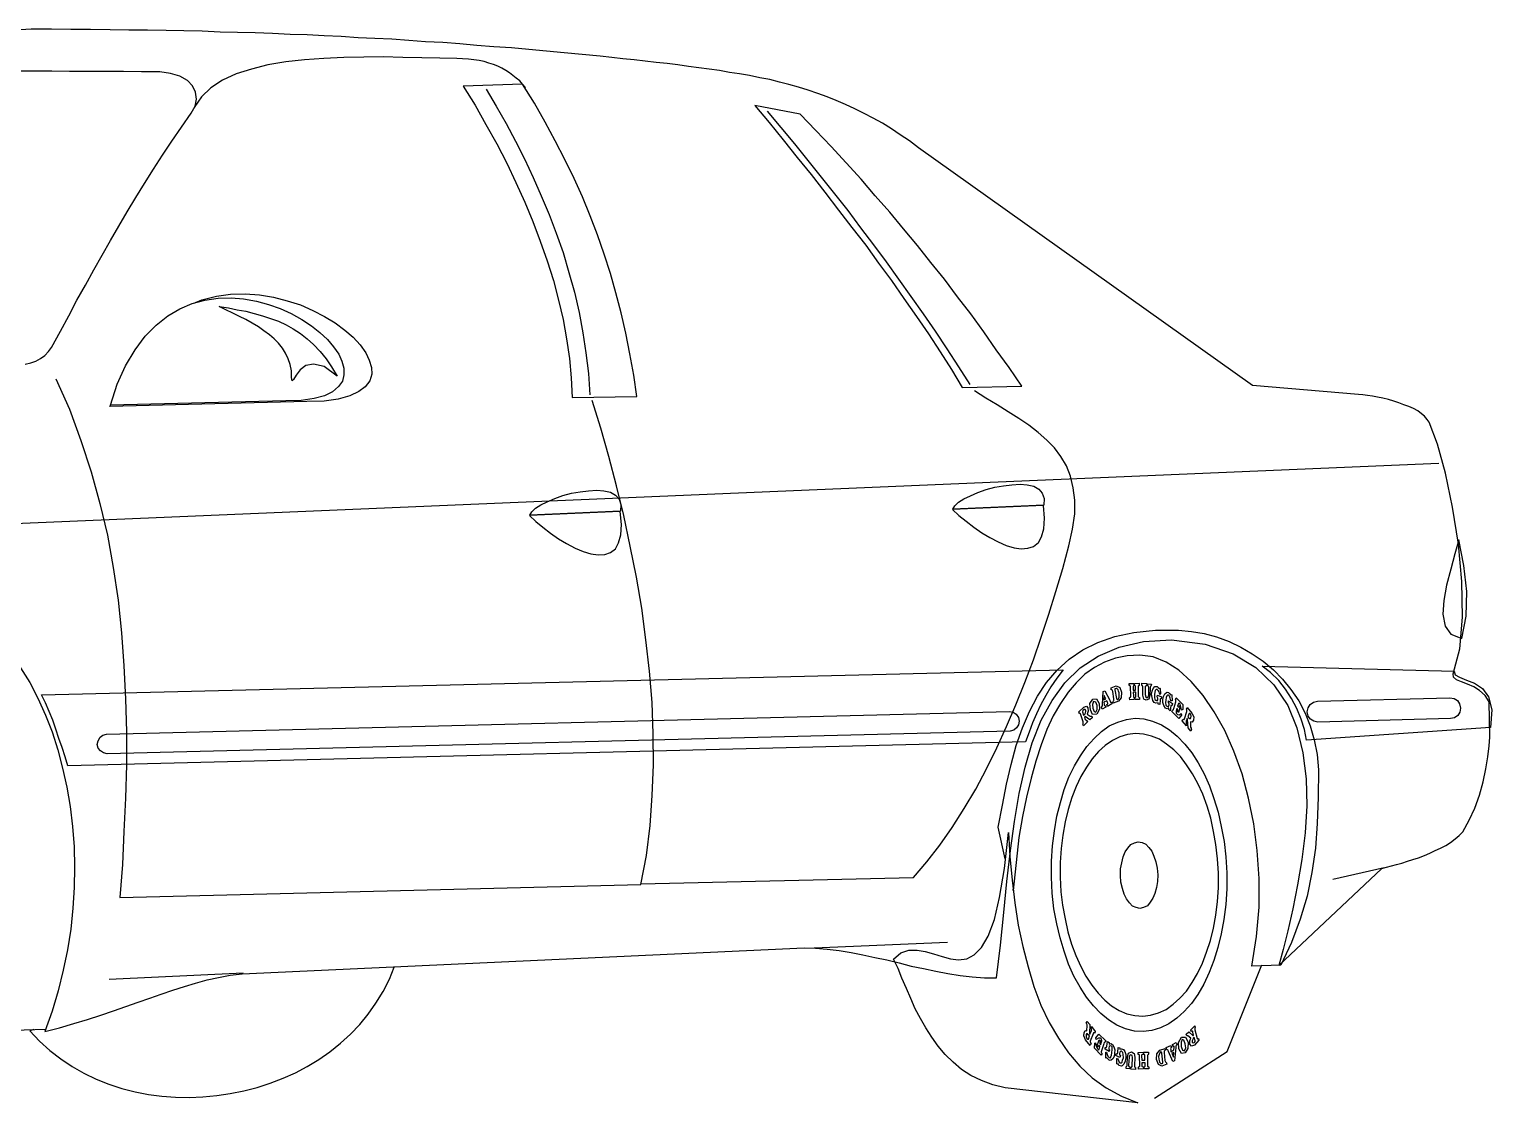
# Model space of a CAD drawing. Extents: x 11387 to 15180, y 19157 to 20572.
# Drawn here: x 13408 to 15180, y 19271 to 20572 of the extents above; entities that cross this region are included whole.
import ezdxf

# ---------------------------------------------------------------- set-up
doc = ezdxf.new("R2010")
doc.units = 0
doc.header["$LTSCALE"] = 100
doc.header["$MEASUREMENT"] = 0
doc.layers.add('LX-CAR', color=6, linetype='CONTINUOUS')

msp = doc.modelspace()

# ---------------------------------------------------------------- linework, layer by layer
at = {"layer": 'LX-CAR'}
for points in [[(13397.5, 19798.2), (13408.5, 19780.4), (13418.5, 19761.5), (13427.6, 19741.1), (13435.6, 19720.7), (13442.7, 19698.7), (13448.3, 19676.7), (13453.4, 19653.7), (13457.5, 19630.1), (13460.2, 19606.1), (13462.3, 19581.5), (13462.9, 19556.8), (13462.5, 19532.2), (13460.6, 19506.9), (13458.3, 19481.7), (13454.4, 19456.5), (13449, 19431.7), (13443, 19406.9), (13435.6, 19382), (13426.7, 19357.6), (13444.7, 19362.1), (13462.1, 19367.1), (13478.6, 19372), (13494.6, 19377.5), (13510.1, 19382.4), (13525, 19387.8), (13540, 19393.2), (13554, 19398.1), (13567.9, 19402.9), (13581.9, 19407.8), (13595.9, 19412.2), (13609.4, 19416.1), (13623.4, 19420), (13637.4, 19422.8), (13651.4, 19425.7), (13666, 19427.6), (14346.6, 19458.8), (14360.7, 19458.6), (14374.8, 19457.5), (14389, 19455.8), (14403.6, 19453.2), (14417.8, 19450.5), (14432.5, 19447.4), (14447.1, 19444.2), (14461.8, 19440.6), (14476.5, 19436.9), (14491.2, 19433.7), (14506.4, 19430.6), (14521, 19428), (14535.7, 19425.3), (14550.3, 19423.7), (14565.4, 19422.5), (14580, 19422.4), (14584.6, 19462.3), (14588.6, 19501.6), (14592.2, 19539.5), (14596.8, 19576.8), (14601.5, 19612.2), (14607.1, 19646), (14614.4, 19677.9), (14623.2, 19707.3), (14634.1, 19734.8), (14647.1, 19758.8), (14662.6, 19780.3), (14681.3, 19798.4), (14703.1, 19812.5), (14728.5, 19823.2), (14758, 19830), (14791.7, 19832.3), (14832.6, 19826.8), (14866.6, 19815.1), (14894.2, 19798.7), (14915.9, 19777.6), (14932.6, 19752.8), (14943.8, 19725.5), (14951.1, 19695.4), (14955, 19663.8), (14955.8, 19631.2), (14953.6, 19598.4), (14949.9, 19566.1), (14944.6, 19535.3), (14938.8, 19506.4), (14932.9, 19479.6), (14927, 19456.8), (14921.9, 19437.6), (15046.8, 19554.9), (15052.3, 19556.6), (15058.3, 19558.2), (15064.3, 19559.9), (15070.8, 19561.6), (15077.8, 19563.8), (15084.2, 19566), (15091.2, 19568.1), (15098.2, 19570.8), (15104.7, 19573.5), (15111.1, 19576.7), (15117.6, 19579.9), (15124.1, 19583.1), (15130, 19586.7), (15135.5, 19590.9), (15140.4, 19595), (15144.8, 19599.7), (15152.5, 19613.5), (15159.2, 19628.2), (15164.8, 19644), (15169.4, 19660.2), (15172.6, 19675.9), (15175.2, 19690.5), (15176.9, 19703.6), (15177.6, 19714.2), (15176.6, 19757), (15171.8, 19764.9), (15165.1, 19770.8), (15158, 19775.1), (15150.4, 19778.5), (15143.2, 19781.3), (15137.2, 19783.7), (15133.5, 19787.1), (15132.9, 19791.1), (15141.2, 19821.5), (15144.3, 19859.8), (15143.7, 19903.1), (15139.5, 19948.3), (15132.4, 19992.9), (15123.8, 20034), (15114.3, 20069.5), (15104.1, 20095.9), (15101.5, 20099.3), (15098.4, 20103.3), (15094.8, 20106.2), (15090.2, 20109.6), (15085.1, 20112.5), (15079.5, 20114.9), (15073.4, 20117.2), (15067.3, 20119.6), (15061.2, 20121.5), (15054.6, 20123.3), (15048, 20125.2), (15041.4, 20126.5), (15035.4, 20127.4), (15029.3, 20128.2), (15023.8, 20129.1), (15018.2, 20129.4), (14890.1, 20140.3), (14485.3, 20428.6), (14474.5, 20436.8), (14463.2, 20444.1), (14452.5, 20451.4), (14441.7, 20458.2), (14430.5, 20464.4), (14419.3, 20470.2), (14408.1, 20475.9), (14396.9, 20481.2), (14385.7, 20486), (14374.5, 20490.2), (14363.3, 20494.4), (14351.6, 20498.2), (14340, 20501.9), (14328.3, 20505.1), (14316.7, 20507.9), (14305, 20511.1), (14292.9, 20513.3), (14280.7, 20516), (14268.6, 20518.2), (14256.5, 20519.9), (14244.3, 20522.1), (14231.7, 20523.8), (14219.1, 20525.5), (14206.5, 20527.2), (14193.8, 20528.9), (14180.7, 20530.6), (14167.6, 20531.8), (14154, 20533.5), (14140.8, 20535.1), (14127.2, 20536.3), (14113.6, 20538), (14099.5, 20539.6), (14077.8, 20541.6), (14056.1, 20543.6), (14034.4, 20545.5), (14013.2, 20547.5), (13992, 20549.5), (13970.8, 20551), (13950.2, 20552.5), (13929.5, 20554.5), (13908.8, 20556), (13888.2, 20557), (13868, 20558.5), (13847.3, 20560), (13826.7, 20560.9), (13806.5, 20561.9), (13785.8, 20563.4), (13765.2, 20564.4), (13744.5, 20565.4), (13723.9, 20565.9), (13702.7, 20566.9), (13681.5, 20567.9), (13660.4, 20568.3), (13639.2, 20568.8), (13617.6, 20569.8), (13595.4, 20570.2), (13573.8, 20570.7), (13551.1, 20571.1), (13528.5, 20571.1), (13505.8, 20571.5), (13482.1, 20571.9), (13458.5, 20571.8), (13434.8, 20572.2), (13410.2, 20572.1), (13390.6, 20571.1)], [(14009.3, 20501.6), (14005.7, 20505.6), (14002.1, 20509.5), (13998, 20512.9), (13993.9, 20516.3), (13989.8, 20519.3), (13985.2, 20522.2), (13980.6, 20525.1), (13975.5, 20527.5), (13970.4, 20529.3), (13964.8, 20531.2), (13959.2, 20533.1), (13953.1, 20534.4), (13946.6, 20535.3), (13940, 20536.1), (13933, 20536.4), (13925.9, 20536.8), (13905.3, 20537.3), (13883.6, 20537.7), (13860.5, 20538.1), (13836.8, 20538.6), (13813.1, 20538.5), (13789, 20537.9), (13764.9, 20536.7), (13741.3, 20535.1), (13718.7, 20532.6), (13697.1, 20529), (13677.1, 20524), (13658.6, 20518), (13642.2, 20510.5), (13627.9, 20501.1), (13616.6, 20490.2), (13607.8, 20477.4)], [(13402.8, 20166.3), (13409.8, 20168), (13415.8, 20170.1), (13421.7, 20173.3), (13426.7, 20176.9), (13431.1, 20181.6), (13435, 20186.7), (13445.6, 20206.1), (13455.7, 20225), (13465.7, 20243.8), (13475.9, 20262.2), (13486, 20280.6), (13496.1, 20298.5), (13506.2, 20316.3), (13516.3, 20333.7), (13526.5, 20351.1), (13537.1, 20368.4), (13547.7, 20385.3), (13558.4, 20402.7), (13569.5, 20419.6), (13580.7, 20436.5), (13592.3, 20453.4), (13604, 20470.3), (13608.8, 20479), (13610.6, 20487.6), (13609.4, 20496.1), (13605.7, 20503.5), (13599.5, 20509.9), (13590.3, 20515.2), (13579.1, 20518.5), (13566, 20520.7), (13543.8, 20520.6), (13522.2, 20521.1), (13500, 20521), (13478.4, 20521), (13456.8, 20520.9), (13435.1, 20521.4), (13413.5, 20521.3), (13392.3, 20521.3)], [(13933.8, 20503.3), (13948, 20480), (13961.1, 20456.6), (13974.3, 20433.3), (13986.5, 20410), (13997.6, 20386.6), (14008.3, 20362.7), (14017.9, 20339.3), (14027.1, 20315.4), (14035.3, 20291.4), (14042.9, 20267.9), (14049, 20243.9), (14054.7, 20220.4), (14058.8, 20196.9), (14062.4, 20173.3), (14064.5, 20149.7), (14065.6, 20126.1), (14144.1, 20127.1), (14140.4, 20153.1), (14135.7, 20178.7), (14130.6, 20203.7), (14124.9, 20228.7), (14118.8, 20252.7), (14112.2, 20276.2), (14104.5, 20299.7), (14096.4, 20323.1), (14087.7, 20346.1), (14078.1, 20369), (14068, 20391.4), (14056.8, 20414.2), (14045.2, 20437.1), (14033, 20459.4), (14019.9, 20482.8), (14005.7, 20505.6), (13933.8, 20503.3)], [(13961.6, 20499.4), (13973.7, 20479.1), (13985.8, 20457.8), (13996.9, 20436.4), (14008, 20415), (14018.6, 20392.6), (14028.2, 20370.3), (14037.9, 20347.8), (14046.5, 20324.9), (14054.6, 20301.5), (14061.8, 20277.5), (14068.4, 20253.5), (14074.1, 20229), (14078.7, 20204.4), (14082.4, 20179.9), (14085.5, 20154.8), (14087.2, 20129.1)], [(14287.2, 20479.9), (14304.3, 20459.2), (14321.4, 20438), (14338.1, 20416.8), (14355.2, 20396.1), (14371.9, 20374.9), (14388.5, 20353.1), (14404.7, 20331.9), (14421.3, 20310.7), (14436.9, 20288.9), (14452.6, 20267.7), (14467.7, 20245.9), (14482.9, 20224.2), (14497.5, 20202.9), (14511.6, 20181.1), (14525.3, 20159.8), (14538.4, 20138), (14610.3, 20139.8), (14595.1, 20162.1), (14579.5, 20183.8), (14564.4, 20205.6), (14548.7, 20227.3), (14532.6, 20248.1), (14516.9, 20269.3), (14500.3, 20289.5), (14484.2, 20310.3), (14467.1, 20330.5), (14450.5, 20350.7), (14432.9, 20370.4), (14415.8, 20390.6), (14397.7, 20410.3), (14379.5, 20429.9), (14360.9, 20449.6), (14341.8, 20469.2), (14287.2, 20479.9)], [(14302, 20472.8), (14318.6, 20453), (14335.2, 20433.3), (14351.3, 20413.1), (14367.4, 20392.9), (14383.5, 20372.6), (14399.6, 20352.4), (14415.2, 20331.7), (14430.9, 20310.9), (14446, 20290.2), (14461.1, 20269.4), (14476.2, 20248.2), (14490.8, 20227.4), (14505.5, 20206.1), (14519.6, 20184.8), (14533.7, 20163.1), (14547.3, 20141.7)], [(13609.2, 20240.9), (13617.2, 20244.1), (13634.7, 20248.6), (13651.8, 20251), (13669.4, 20251.5), (13687, 20250.4), (13703.7, 20247.3), (13720.4, 20243.2), (13736.7, 20238.1), (13751.4, 20231.4), (13765.7, 20224.2), (13778.5, 20216.5), (13790.3, 20207.7), (13800.5, 20198.9), (13808.8, 20189.6), (13815.6, 20180.2), (13819.9, 20171.2), (13822.6, 20162.2), (13822.8, 20154.2), (13820.5, 20146.1), (13815.1, 20138.9), (13807.2, 20133.2), (13796.3, 20127.9), (13782.3, 20124), (13765.3, 20121.5), (13744.1, 20121), (13505.7, 20115), (13506.2, 20116.5), (13506.2, 20116.5)], [(13506.2, 20116.5), (13514.6, 20141.9), (13524.6, 20164.3), (13536.2, 20183.7), (13548.4, 20200.1), (13561.6, 20213.6), (13575.9, 20225), (13590.3, 20233.4), (13605.3, 20239.8), (13620.8, 20243.7), (13636.8, 20246.2), (13652.4, 20246.5), (13667.5, 20245.4), (13683.2, 20242.8), (13697.9, 20238.6), (13712.1, 20233.9), (13725.3, 20227.7), (13738.1, 20220.5), (13749.9, 20212.8), (13760.1, 20204.5), (13769.4, 20196.1), (13776.7, 20187.3), (13782.9, 20178.4), (13786.7, 20169.9), (13788.9, 20161.4), (13789.1, 20153.4), (13787.3, 20145.8), (13782.4, 20139.1), (13775.5, 20132.9), (13765.6, 20128.1), (13753.1, 20124.8), (13737.5, 20122.4), (13718.9, 20121.9), (13506.2, 20116.5)], [(13638.1, 20236.1), (13649.2, 20234.4), (13659.8, 20232.1), (13670.4, 20230.4), (13680.5, 20227.6), (13690.7, 20224.9), (13700.3, 20221.6), (13710, 20218.3), (13719.1, 20214), (13727.8, 20209.2), (13736.5, 20203.4), (13744.7, 20197), (13752.5, 20190.2), (13760.2, 20181.8), (13767.5, 20172.9), (13774.3, 20163), (13781.1, 20151.6), (13765.2, 20163.3), (13752.5, 20166.5), (13743, 20164.8), (13736.1, 20159.6), (13731.3, 20152.9), (13727.9, 20147.8), (13726.4, 20146.2), (13725.8, 20150.3), (13725.6, 20158.3), (13723.9, 20165.8), (13721.7, 20172.8), (13718.5, 20179.8), (13714.8, 20185.7), (13710.1, 20191.6), (13704.5, 20197), (13698.8, 20201.9), (13692.1, 20206.8), (13685.5, 20211.6), (13677.8, 20216), (13670.2, 20220.3), (13662.5, 20224.1), (13654.4, 20228), (13646.2, 20232.3), (13638.1, 20236.1)], [(13440, 20148.6), (13456.5, 20111.8), (13470.5, 20073.9), (13483.1, 20035.9), (13493.6, 19997.4), (13502.6, 19958.9), (13509.6, 19919.8), (13515.7, 19880.2), (13519.7, 19840.6), (13522.7, 19800.9), (13524.7, 19760.7), (13525.7, 19720.9), (13525.7, 19680.7), (13524.7, 19640.4), (13522.7, 19600.1), (13520.7, 19559.8), (13517.7, 19519.9), (14148.9, 19535.8), (14155.6, 19570.8), (14160.2, 19607.1), (14162.8, 19643.4), (14164.4, 19680.7), (14163.9, 19718.4), (14162.5, 19756.1), (14159.5, 19794.3), (14155, 19832.4), (14150, 19870.5), (14143.6, 19908.1), (14136.1, 19945.7), (14128.1, 19982.7), (14119.6, 20018.7), (14110.2, 20054.2), (14100.3, 20088.7), (14089.8, 20122.2)], [(14148.9, 19536.4), (14479.4, 19544.2), (14495.5, 19563.2), (14511.1, 19583.2), (14526.1, 19604.7), (14540.7, 19627.7), (14554.7, 19651.2), (14567.6, 19675.7), (14580.1, 19701.2), (14592, 19727.2), (14603.4, 19753.6), (14614.3, 19780.6), (14624.7, 19808), (14634.1, 19835.4), (14643.4, 19863.3), (14651.8, 19890.7), (14660.2, 19918.6), (14667.5, 19946), (14672, 19966.2), (14674.6, 19984.9), (14674.7, 20001.5), (14672.8, 20016.6), (14669.4, 20030.6), (14664.6, 20043), (14657.8, 20054.4), (14649.9, 20064.8), (14640.6, 20074.1), (14630.3, 20083.5), (14619.1, 20092.2), (14606.8, 20100.5), (14594, 20108.7), (14580.7, 20116.9), (14566.9, 20125.1), (14553.1, 20133.8)], [(12693.7, 19943.6), (15115.9, 20046.4)], [(14014.3, 19983.4), (14016.7, 19987.5), (14021.2, 19991.6), (14027.6, 19995.8), (14035.6, 19999.5), (14044.5, 20003.3), (14054.5, 20007), (14065, 20009.8), (14075.5, 20011.6), (14085.6, 20012.8), (14095.6, 20013.6), (14104.2, 20012.8), (14112.3, 20011), (14118.4, 20007.6), (14122.6, 20002.7), (14124.7, 19996.2), (14124.4, 19988.2), (14014.3, 19983.4)], [(14527, 19990.7), (14529.4, 19994.8), (14533.8, 19999), (14540.3, 20003.2), (14548.2, 20006.9), (14557.2, 20010.6), (14567.2, 20014.4), (14577.7, 20017.2), (14588.2, 20019), (14598.2, 20020.2), (14608.3, 20021), (14616.8, 20020.2), (14624.9, 20018.4), (14631.1, 20015), (14635.2, 20010.1), (14637.4, 20003.6), (14637.1, 19995.5), (14527, 19990.7)], [(14013.9, 19982.9), (14021.6, 19975.5), (14030.3, 19968.7), (14039.5, 19961.4), (14049.3, 19954.6), (14059, 19948.8), (14069.2, 19943.5), (14078.9, 19939.2), (14088.5, 19936.4), (14097.1, 19935.1), (14105.1, 19935.8), (14112.1, 19938), (14118, 19942.7), (14121.9, 19949.8), (14124.6, 19959.5), (14125.3, 19972.1), (14123.9, 19987.6), (14013.9, 19982.9)], [(14526.5, 19990.2), (14534.2, 19982.9), (14543, 19976.1), (14552.2, 19968.7), (14561.9, 19961.9), (14571.6, 19956.1), (14581.9, 19950.9), (14591.5, 19946.6), (14601.1, 19943.8), (14609.7, 19942.5), (14617.8, 19943.2), (14624.8, 19945.4), (14630.7, 19950.1), (14634.5, 19957.2), (14637.3, 19966.9), (14638, 19979.5), (14636.6, 19995), (14526.5, 19990.2)], [(15139.9, 19953.3), (15135.3, 19936.6), (15130.2, 19917.9), (15125.2, 19898.6), (15121.6, 19879.9), (15120.5, 19863.3), (15123.4, 19848.7), (15130.2, 19838.9), (15143.4, 19833.7), (15148.8, 19861), (15149.5, 19890.7), (15146.2, 19922.3), (15139.9, 19953.3)], [(14590.5, 19566.6), (14582, 19605.1), (14586.9, 19631.9), (14591.8, 19657.2), (14597.7, 19681), (14603.6, 19704.3), (14611.2, 19725.6), (14619.7, 19745.5), (14629.3, 19763.8), (14640.5, 19780.7), (14653.2, 19795.6), (14668, 19808.6), (14684.3, 19820.1), (14702.7, 19829.1), (14723.1, 19836.1), (14746.2, 19841.3), (14772.3, 19843.9), (14800.4, 19844.1), (14816.1, 19842.5), (14831.3, 19839.9), (14846.5, 19835.7), (14861.7, 19830.1), (14876, 19823.4), (14889.7, 19815.2), (14903, 19806.5), (14915.4, 19795.7), (14926.3, 19784.4), (14936.6, 19772.1), (14946, 19758.2), (14953.9, 19743.3), (14959.9, 19727.9), (14964.8, 19710.9), (14968.3, 19693.4), (14969.8, 19674.8), (14969.6, 19641.6), (14968.4, 19609.8), (14966.1, 19579.6), (14961.8, 19550.3), (14956, 19521.4), (14947.7, 19493.6), (14937.3, 19465.6), (14924.4, 19438.1), (14889.2, 19436.7), (14894.9, 19472.6), (14898, 19508.4), (14898.1, 19543.1), (14895.8, 19576.8), (14891.4, 19609.4), (14885.1, 19640.4), (14877.3, 19669.9), (14867.5, 19697.4), (14856.4, 19722.3), (14843.7, 19745.1), (14830.1, 19764.9), (14815.6, 19781.6), (14800.7, 19795.3), (14785.3, 19805), (14769.6, 19811.6), (14753.4, 19813.8), (14738.3, 19812.9), (14723.8, 19810), (14710.8, 19805.1), (14698.4, 19798.8), (14687, 19790.5), (14676.2, 19780.1), (14666.5, 19768.8), (14657.2, 19755), (14648.6, 19740.2), (14640.9, 19723.4), (14633.8, 19705.1), (14627.3, 19685.3), (14621.8, 19664.5), (14616.3, 19641.7), (14611.4, 19618), (14607, 19592.7), (14600, 19528.6), (14600, 19530.1)], [(13422.9, 19765.7), (14660.7, 19795.8), (14652.9, 19785.6), (14645.7, 19775.3), (14639.4, 19764.6), (14633.6, 19753.9), (14628.4, 19742.7), (14623.6, 19731.5), (14619.3, 19720.3), (14615.1, 19708.6), (13454.8, 19679.4), (13451.5, 19690.4), (13447.7, 19701.9), (13443.9, 19712.8), (13440.1, 19723.8), (13436.3, 19734.8), (13432, 19745.3), (13427.7, 19755.7), (13422.9, 19765.7)], [(15178.4, 19725.8), (14955.3, 19710.6), (14952.9, 19723.7), (14949.1, 19736.2), (14943.7, 19749.1), (14937.4, 19761), (14930.1, 19772.4), (14921.8, 19782.8), (14911.9, 19792.6), (14901.7, 19800.4), (15134.4, 19794.2), (15135.5, 19789.7), (15140.6, 19786.8), (15149.2, 19783.5), (15158.9, 19779.7), (15168.6, 19773.4), (15175.9, 19763), (15179.8, 19747.5), (15178.4, 19725.8)], [(14718.7, 19771.6), (14718.6, 19774.1), (14724.6, 19776.3), (14729.2, 19774.4), (14731.4, 19768.9), (14731, 19761.9), (14727.6, 19757.7), (14721.1, 19755.6), (14721.1, 19757.6), (14721.6, 19758.1), (14722.1, 19758.6), (14722.1, 19759.1), (14722, 19760.6), (14720.8, 19769.7), (14720.2, 19771.2), (14719.7, 19771.7), (14719.2, 19771.6), (14718.7, 19771.6)], [(14740.7, 19779.2), (14746.2, 19779.4), (14746.3, 19776.9), (14745.8, 19776.3), (14745.8, 19776.3), (14745.3, 19775.8), (14745.3, 19775.3), (14745.4, 19771.3), (14748.4, 19771.4), (14748.3, 19775.4), (14748.3, 19775.9), (14747.8, 19776.4), (14747.8, 19776.9), (14747.3, 19776.9), (14747.2, 19779.4), (14752.7, 19779.5), (14752.8, 19777), (14752.3, 19776.5), (14751.8, 19776.5), (14751.3, 19776), (14751.3, 19775), (14751.6, 19764.4), (14751.6, 19763.4), (14752.1, 19762.9), (14752.7, 19762.4), (14753.2, 19762.4), (14753.2, 19759.9), (14747.7, 19759.8), (14747.6, 19762.3), (14748.1, 19762.3), (14748.1, 19762.8), (14748.6, 19763.3), (14748.6, 19763.8), (14748.5, 19768.9), (14745.5, 19768.8), (14745.6, 19764.2), (14745.6, 19763.2), (14745.6, 19762.7), (14746.1, 19762.8), (14746.6, 19762.3), (14746.7, 19759.8), (14741.2, 19759.6), (14741.1, 19762.1), (14741.6, 19762.6), (14742.1, 19762.6), (14742.6, 19763.7), (14742.6, 19764.7), (14742.3, 19775.2), (14742.3, 19776.2), (14741.7, 19776.2), (14741.2, 19776.7), (14740.7, 19776.7), (14740.7, 19779.2)], [(14755.8, 19779.6), (14761.8, 19779.2), (14761.4, 19776.7), (14760.9, 19776.2), (14760.4, 19776.2), (14759.9, 19775.7), (14759.9, 19775.2), (14760.1, 19766.1), (14760.7, 19763.1), (14762.2, 19762.1), (14763.7, 19763.2), (14764.2, 19765.2), (14764.5, 19774.3), (14764.4, 19774.8), (14763.9, 19775.8), (14763.4, 19776.3), (14762.9, 19776.3), (14762.8, 19778.8), (14767.4, 19778.4), (14766.9, 19775.9), (14766.4, 19775.8), (14766.4, 19775.3), (14765.9, 19774.8), (14766, 19773.8), (14765.7, 19764.7), (14764.3, 19760.2), (14761.3, 19759.1), (14758.2, 19760.5), (14757.1, 19765), (14756.9, 19775.1), (14756.9, 19776.1), (14756.3, 19776.6), (14756.3, 19777.1), (14755.8, 19777.1), (14755.8, 19779.6)], [(14777.1, 19773.1), (14777.5, 19773.6), (14778.1, 19773.1), (14778.7, 19766.6), (14777.7, 19766.1), (14776.7, 19769.1), (14775.6, 19771), (14774.6, 19772), (14773.1, 19772), (14772.1, 19771), (14771.6, 19768.9), (14771.2, 19765.9), (14771.3, 19762.4), (14771.8, 19759.9), (14772.9, 19758.9), (14774.4, 19758.4), (14775.4, 19759.5), (14775.4, 19760.5), (14775.3, 19761.5), (14774.8, 19762.5), (14774.3, 19763), (14774.8, 19765), (14779.8, 19763.1), (14779.4, 19760.6), (14778.9, 19760.6), (14778.4, 19760.6), (14777.9, 19760.5), (14777.9, 19759.5), (14777.5, 19754), (14775.5, 19754.4), (14775.5, 19755.9), (14773, 19755.4), (14770.9, 19756.3), (14769.4, 19758.8), (14768.3, 19762.3), (14767.7, 19766.3), (14768.6, 19769.9), (14769.5, 19773.4), (14771.5, 19775.5), (14773, 19775.5), (14774.5, 19775.5), (14775.5, 19774.6), (14777.1, 19773.1)], [(14696.4, 19760.5), (14700.9, 19760.6), (14704, 19755.2), (14704.7, 19748.1), (14701.4, 19742), (14696.3, 19741.9), (14693.7, 19747.3), (14693, 19754.9), (14696.4, 19760.5)], [(14697.4, 19757.5), (14696, 19753.9), (14696.6, 19749.4), (14698.2, 19745.4), (14700.3, 19744.5), (14701.7, 19747.6), (14701.6, 19752.6), (14700, 19756.6), (14697.4, 19757.5)], [(14707.2, 19750.2), (14707.7, 19750.7), (14707.6, 19751.7), (14708.1, 19752.7), (14708.1, 19753.7), (14709.2, 19769.4), (14711.2, 19770.4), (14717, 19759), (14717.6, 19757.5), (14718.1, 19756.5), (14718.6, 19756.5), (14719.1, 19756.5), (14719.7, 19754.5), (14714.2, 19751.4), (14713.6, 19753.9), (14714.1, 19754.4), (14714.6, 19754.9), (14714.6, 19755.4), (14714.1, 19756.4), (14713.5, 19758.4), (14710, 19756.8), (14710.1, 19754.3), (14710.1, 19753.3), (14710.6, 19752.8), (14711.1, 19752.8), (14711.6, 19752.8), (14712.2, 19750.8), (14707.7, 19748.2), (14707.2, 19750.2)], [(14710, 19759.3), (14712.4, 19760.9), (14710.3, 19764.9), (14710, 19759.3)], [(14725, 19761.2), (14725.6, 19760.2), (14726.6, 19759.7), (14727.5, 19760.8), (14728.5, 19762.8), (14728.4, 19765.3), (14728.4, 19767.8), (14727.8, 19769.8), (14727.3, 19771.8), (14725.7, 19773.3), (14724.7, 19773.3), (14723.2, 19772.8), (14723.2, 19771.7), (14725, 19761.2)], [(14790.8, 19765.4), (14791.3, 19765.9), (14792.3, 19765.4), (14792.5, 19758.4), (14791, 19758.4), (14790.4, 19761.4), (14789.4, 19763.8), (14788.3, 19765.3), (14786.8, 19765.3), (14786.3, 19764.3), (14785.4, 19762.2), (14785, 19759.2), (14784.5, 19756.2), (14785.1, 19753.2), (14786.2, 19751.7), (14787.7, 19751.2), (14788.7, 19752.3), (14789.1, 19753.3), (14789.1, 19754.3), (14788.6, 19755.3), (14788.1, 19755.7), (14788, 19758.3), (14793.1, 19754.9), (14792.7, 19752.9), (14792.2, 19752.8), (14791.7, 19752.8), (14791.2, 19752.8), (14791.2, 19752.3), (14790.3, 19746.3), (14788.8, 19747.7), (14788.7, 19749.2), (14786.7, 19748.7), (14784.7, 19749.6), (14782.6, 19752.6), (14781.5, 19756.1), (14781.4, 19760.1), (14782.3, 19763.7), (14783.8, 19766.7), (14785.7, 19768.3), (14786.7, 19768.8), (14788.3, 19768.3), (14789.8, 19766.9), (14790.8, 19765.4)], [(14797.5, 19762), (14805.7, 19753.7), (14805.4, 19747.6), (14803.9, 19747.1), (14803.3, 19751.1), (14802.2, 19754.1), (14801.2, 19755.6), (14800.2, 19755.1), (14799.2, 19752), (14799.8, 19751), (14800.3, 19751), (14801.3, 19751), (14801.7, 19752.6), (14802.3, 19751.6), (14800.4, 19744), (14799.4, 19745), (14799.4, 19747), (14799.3, 19748), (14798.8, 19749), (14798.3, 19749.5), (14797.4, 19745.9), (14797.4, 19743.4), (14799, 19741.9), (14801.5, 19741.5), (14803.5, 19743.1), (14804, 19741.1), (14800.6, 19736.9), (14792.4, 19745.3), (14793.3, 19747.8), (14793.8, 19747.4), (14794.3, 19746.9), (14794.3, 19747.4), (14794.8, 19748.9), (14797.1, 19757), (14797.1, 19758), (14797.1, 19758.5), (14797, 19759.5), (14796.5, 19760), (14797.5, 19762)], [(14968.7, 19757.8), (15129.1, 19761.8), (15134.2, 19761), (15138.3, 19758.5), (15140.9, 19754.6), (15142, 19749.6), (15142, 19749.6), (15141.1, 19744.5), (15138.7, 19740.4), (15134.8, 19737.8), (15129.8, 19736.7), (14969.3, 19732.6), (14964.3, 19733.5), (14960.2, 19735.9), (14957.6, 19739.9), (14956.4, 19744.9), (14956.4, 19744.9), (14957.3, 19749.9), (14959.7, 19754), (14963.7, 19756.7), (14968.7, 19757.8)], [(13501.6, 19717.8), (14595.6, 19745.4), (14600.1, 19744.5), (14603.7, 19742.1), (14606.3, 19738.1), (14607.4, 19733.6), (14607.4, 19733.6), (14606.6, 19729), (14604.1, 19725.5), (14600.7, 19722.9), (14596.2, 19721.7), (13502.2, 19694.2), (13497.7, 19695.1), (13494.1, 19697.5), (13491.5, 19700.9), (13490.4, 19705.5), (13490.4, 19705.5), (13491.3, 19710), (13493.7, 19714.1), (13497.1, 19716.7), (13501.6, 19717.8)], [(14679.6, 19745), (14685.5, 19750.6), (14689, 19751.7), (14690.6, 19749.8), (14690.7, 19745.7), (14689.8, 19742.2), (14693.3, 19739.8), (14693.9, 19739.8), (14694.4, 19739.8), (14694.9, 19739.8), (14695.4, 19739.8), (14695.9, 19737.8), (14693, 19735.2), (14687.3, 19739.1), (14686.3, 19738.6), (14687.4, 19735.6), (14687.9, 19735.1), (14688.4, 19734.6), (14689, 19734.1), (14689.5, 19734.6), (14690, 19732.7), (14685.1, 19728), (14684.6, 19729.5), (14685, 19730.5), (14685, 19731), (14685, 19732), (14685, 19733), (14681.7, 19742.5), (14681.2, 19743), (14681.2, 19743), (14680.7, 19743), (14680.2, 19742.5), (14679.6, 19745)], [(14685.3, 19741.1), (14686.8, 19742.1), (14687.7, 19743.7), (14688.2, 19745.2), (14688.1, 19746.7), (14687.1, 19747.7), (14685.6, 19747.6), (14684.6, 19746.6), (14684.2, 19745.1), (14685.3, 19741.1)], [(14810.9, 19750.3), (14816.6, 19743.4), (14818.7, 19738.9), (14818.3, 19734.9), (14816.8, 19732.3), (14814.8, 19732.8), (14815, 19726.7), (14815, 19726.2), (14815.5, 19725.2), (14815.5, 19724.7), (14816.1, 19723.8), (14815.1, 19721.7), (14812, 19725.6), (14811.2, 19735.7), (14810.7, 19736.7), (14809.8, 19733.7), (14809.8, 19732.6), (14809.8, 19731.6), (14809.8, 19731.1), (14810.3, 19730.1), (14809.9, 19728.1), (14804.7, 19734), (14805.7, 19736.1), (14806.2, 19735.6), (14806.7, 19735.6), (14807.2, 19735.6), (14807.7, 19736.6), (14810.5, 19745.2), (14810.5, 19745.8), (14810.4, 19746.8), (14810.4, 19747.3), (14809.9, 19748.3), (14810.9, 19750.3)], [(14811.6, 19738.7), (14812.7, 19737.3), (14813.7, 19736.8), (14814.7, 19736.8), (14815.2, 19737.8), (14815.7, 19739.8), (14815.1, 19741.8), (14813.6, 19742.8), (14813.1, 19742.8), (14811.6, 19738.7)], [(14747.8, 19737.1), (14758.4, 19736.4), (14769, 19733.6), (14779.7, 19729.4), (14789.4, 19723.1), (14798.6, 19715.3), (14807.9, 19705.9), (14816.3, 19695.1), (14824.1, 19683.2), (14831.5, 19669.8), (14837.9, 19655.4), (14843.3, 19639.9), (14848.3, 19623.4), (14852.2, 19605.9), (14855.7, 19587.9), (14857.7, 19569.3), (14858.7, 19549.7), (14858.7, 19530.6), (14857.6, 19511.4), (14855.1, 19493.2), (14852, 19476), (14847.9, 19459.3), (14843.2, 19443.6), (14837.6, 19428.9), (14830.9, 19415.1), (14823.6, 19402.4), (14815.9, 19391.6), (14807, 19381.8), (14798.2, 19373.5), (14788.8, 19366.8), (14778.4, 19362), (14767.9, 19358.7), (14757.3, 19357.4), (14746.8, 19358.1), (14736.1, 19360.9), (14725.4, 19365.2), (14715.7, 19371.5), (14706.4, 19379.3), (14697.2, 19388.6), (14688.8, 19399), (14681, 19411.4), (14673.6, 19424.8), (14667.2, 19439.2), (14661.8, 19454.7), (14656.8, 19471.1), (14652.9, 19488.1), (14649.4, 19506.2), (14647.4, 19525.3), (14646.4, 19544.4), (14646.4, 19564), (14647.5, 19582.6), (14650, 19600.8), (14653.1, 19618.5), (14657.2, 19635.2), (14661.9, 19650.9), (14667.5, 19665.7), (14674.2, 19679.4), (14681.5, 19691.7), (14689.2, 19702.9), (14698.1, 19712.7), (14706.9, 19721), (14716.3, 19727.8), (14726.7, 19732.6), (14737.2, 19735.8), (14747.8, 19737.1)], [(14748.2, 19718.5), (14738.7, 19717.3), (14729.2, 19714.5), (14720.3, 19710.3), (14711.4, 19704), (14703.5, 19696.8), (14695.7, 19688), (14688.9, 19677.8), (14682.1, 19666.5), (14676.4, 19654.3), (14671.2, 19641.1), (14666.5, 19626.4), (14662.9, 19611.7), (14660.2, 19595.5), (14658.1, 19579.4), (14657.1, 19562.2), (14657, 19544.6), (14657.9, 19527), (14659.9, 19510.5), (14662.8, 19493.9), (14666.2, 19478.4), (14670.6, 19463.4), (14676, 19449.5), (14681.9, 19436.5), (14688.2, 19424.6), (14695.5, 19413.7), (14702.8, 19403.9), (14711.1, 19395.5), (14719.3, 19388.7), (14728.5, 19382.9), (14737.7, 19379.1), (14747.3, 19376.8), (14756.9, 19376), (14766.4, 19377.3), (14775.9, 19380), (14785.3, 19384.3), (14793.7, 19390.5), (14802.1, 19397.8), (14809.9, 19406.6), (14816.7, 19416.8), (14823.5, 19428), (14829.2, 19440.3), (14834.4, 19453.5), (14839.1, 19467.7), (14842.8, 19482.9), (14845.4, 19498.5), (14847.5, 19515.2), (14848.6, 19531.8), (14848.6, 19549.4), (14847.7, 19567), (14845.7, 19584.1), (14842.8, 19600.1), (14839.4, 19616.2), (14835, 19630.6), (14829.6, 19645.1), (14823.8, 19658), (14817.4, 19669.9), (14810.1, 19680.8), (14802.8, 19690.7), (14794.5, 19699), (14785.8, 19705.9), (14777.1, 19711.7), (14767.4, 19715.5), (14757.8, 19717.7), (14748.2, 19718.5)], [(14750.9, 19271.2), (14590.5, 19289.3), (14575.3, 19292.9), (14561.5, 19298.1), (14548.8, 19304.4), (14537.5, 19311.6), (14527.3, 19320.4), (14517.5, 19329.7), (14509.2, 19339.6), (14501.3, 19350.5), (14494, 19361.9), (14487.7, 19373.3), (14481.3, 19385.2), (14476, 19397.6), (14470.7, 19409.6), (14465.3, 19422), (14460.5, 19434), (14455.2, 19445.4), (14464, 19452.7), (14473.5, 19456), (14483.6, 19456.2), (14493.2, 19454.4), (14503.3, 19451.7), (14514, 19448.4), (14524.1, 19445.6), (14533.7, 19444.4), (14543.7, 19445.6), (14552.7, 19450.4), (14561.5, 19459.2), (14569.7, 19473), (14577.3, 19493.3), (14583.6, 19520.1), (14589.3, 19555), (14594.2, 19598.9), (14596, 19569.8), (14598.7, 19541.1), (14601.9, 19513.5), (14606.1, 19486.5), (14611.8, 19460.5), (14618, 19435.9), (14625.1, 19412), (14633.7, 19389.5), (14643.8, 19368.6), (14654.9, 19349.3), (14666.9, 19331.5), (14680.9, 19315.7), (14695.8, 19301.5), (14712.8, 19289.4), (14731.1, 19279.2), (14750.9, 19271.2)], [(14751.5, 19587.3), (14756.1, 19586.4), (14760.7, 19584.5), (14764.3, 19580.5), (14767.9, 19576.1), (14770.6, 19570.1), (14772.8, 19563.1), (14774.5, 19555.6), (14775.2, 19547.6), (14774.9, 19539.5), (14773.6, 19531.9), (14771.7, 19524.9), (14769.4, 19519.3), (14766, 19514.1), (14762.6, 19510), (14758.1, 19507.9), (14753.6, 19506.8), (14749, 19507.7), (14744.4, 19509.6), (14740.8, 19513.5), (14737.2, 19518.5), (14734.5, 19523.9), (14732.3, 19530.9), (14730.6, 19538.4), (14729.9, 19546.5), (14730.2, 19554.5), (14731.6, 19562.1), (14733.4, 19569.2), (14735.7, 19575.3), (14739.1, 19579.9), (14742.6, 19584), (14747.1, 19586.1), (14751.5, 19587.3)], [(15049.3, 19556), (14987.2, 19541.9)], [(14358.7, 19459.1), (14520.6, 19465.7)], [(14771.3, 19276.6), (14859.2, 19333.3), (14901.2, 19438.5)], [(13413.5, 19359.8), (13408.5, 19358.2), (13420.4, 19345.9), (13432.8, 19334.6), (13446.1, 19324.4), (13459.9, 19315.2), (13474.2, 19307), (13489, 19299.8), (13504.3, 19293.6), (13520, 19288.5), (13536.2, 19284.4), (13552.4, 19281.3), (13568.5, 19279.2), (13585.2, 19278.1), (13601.8, 19277.5), (13618.4, 19278.4), (13635, 19279.8), (13651.5, 19282.3), (13668, 19285.7), (13684, 19289.6), (13700, 19295), (13715.5, 19301), (13730.4, 19307.4), (13744.8, 19315.3), (13758.7, 19323.7), (13772, 19333.1), (13784.9, 19343.5), (13797.2, 19354.4), (13808.4, 19366.2), (13818.7, 19378.6), (13827.9, 19391.9), (13836.6, 19406.2), (13844.3, 19421), (13850, 19435.7), (13850, 19436.2)], [(13667, 19428.1), (13504.6, 19420.5)], [(14693.3, 19340.7), (14687.6, 19347.6), (14685.5, 19352.1), (14685.9, 19356.1), (14687.3, 19358.7), (14689.4, 19358.2), (14689.7, 19364.8), (14689.7, 19365.8), (14689.2, 19366.3), (14689.1, 19367.3), (14688.6, 19367.8), (14689.6, 19369.8), (14692.7, 19365.9), (14692.5, 19355.3), (14693, 19354.3), (14694.9, 19358.4), (14694.9, 19359.4), (14694.9, 19359.9), (14694.8, 19360.9), (14694.3, 19361.4), (14694.8, 19363.4), (14699.5, 19357.5), (14699, 19355.4), (14698.5, 19355.9), (14698, 19355.9), (14697.5, 19355.9), (14697, 19354.9), (14693.2, 19345.7), (14693.2, 19345.2), (14693.7, 19344.7), (14693.8, 19343.7), (14694.3, 19343.2), (14693.3, 19340.7)], [(13388.9, 19359.2), (13427.6, 19360.2), (13427.6, 19360.2)], [(14692.6, 19352.3), (14691, 19353.7), (14690, 19354.7), (14689, 19354.7), (14688.5, 19353.7), (14688.5, 19351.2), (14689.1, 19349.1), (14690.6, 19348.2), (14691.1, 19348.2), (14692.6, 19352.3)], [(14706.7, 19329), (14698.5, 19337.3), (14698.8, 19343.3), (14699.8, 19343.9), (14700.4, 19339.9), (14702, 19336.9), (14703, 19335.4), (14704, 19335.9), (14704.9, 19339), (14704.4, 19340), (14703.9, 19340.5), (14702.9, 19339.9), (14702.4, 19338.4), (14701.4, 19339.4), (14704.2, 19347.5), (14705.3, 19346.5), (14704.8, 19344.5), (14704.8, 19343), (14705.4, 19342), (14705.9, 19341.5), (14707.3, 19346.1), (14707.2, 19348.1), (14705.7, 19349.6), (14703.2, 19349.5), (14700.7, 19347.9), (14700.2, 19349.9), (14703.6, 19354.5), (14712.3, 19346.2), (14711.4, 19344.2), (14710.8, 19344.7), (14710.8, 19344.7), (14710.4, 19344.2), (14709.9, 19342.6), (14707.1, 19334), (14706.6, 19333), (14706.6, 19332.5), (14707.2, 19331.5), (14707.7, 19331), (14706.7, 19329)], [(14808.3, 19331.5), (14803.8, 19330.9), (14800.6, 19336.4), (14800.4, 19344.4), (14803.8, 19350.5), (14808.8, 19350.7), (14812, 19344.7), (14811.7, 19337.1), (14808.3, 19331.5)], [(14825, 19347), (14819.7, 19340.9), (14816.2, 19339.8), (14814.1, 19342.2), (14814, 19346.3), (14815.4, 19349.3), (14811.8, 19352.2), (14811.8, 19352.2), (14811.3, 19352.2), (14810.8, 19352.2), (14810.3, 19352.2), (14809.8, 19354.2), (14812.7, 19357.3), (14817.9, 19352.4), (14818.3, 19352.9), (14817.7, 19356.9), (14817.7, 19357.4), (14817.2, 19357.9), (14816.2, 19357.9), (14815.7, 19357.4), (14815.2, 19359.4), (14820.1, 19364.5), (14820.6, 19362.5), (14820.1, 19362), (14820.2, 19361), (14820.2, 19360.5), (14820.2, 19359.5), (14823, 19349), (14823.5, 19348.5), (14824, 19348.5), (14824, 19348.5), (14824.5, 19349), (14825, 19347)], [(14819.4, 19350.4), (14817.9, 19349.4), (14817.5, 19347.9), (14817, 19346.3), (14817, 19344.8), (14818.1, 19343.8), (14819.6, 19344.4), (14820.6, 19345.4), (14820.5, 19346.4), (14819.4, 19350.4)], [(14713.3, 19325.6), (14712.8, 19325.1), (14712.3, 19325.6), (14712.2, 19332.6), (14713.2, 19332.6), (14713.7, 19329.6), (14714.8, 19327.7), (14716.3, 19326.2), (14717.9, 19325.7), (14718.3, 19326.7), (14719.3, 19328.8), (14719.7, 19331.8), (14720.1, 19335.8), (14720.1, 19338.9), (14719, 19339.8), (14717.5, 19340.3), (14716.5, 19339.3), (14716.1, 19337.7), (14716.1, 19336.8), (14716.1, 19335.7), (14716.6, 19335.2), (14716.2, 19333.2), (14711.6, 19336.1), (14711.5, 19338.1), (14712, 19338.2), (14712.5, 19338.2), (14713, 19338.7), (14713.5, 19339.7), (14714.4, 19345.3), (14716.4, 19344.3), (14716.5, 19342.3), (14718.4, 19342.9), (14720.5, 19341.9), (14722.1, 19338.9), (14723.2, 19335.4), (14722.8, 19331.4), (14722.4, 19327.3), (14720.9, 19324.3), (14718.9, 19322.7), (14717.5, 19322.2), (14716.4, 19322.7), (14714.9, 19324.1), (14713.3, 19325.6)], [(14727.1, 19318.4), (14726.6, 19317.9), (14725.6, 19318.4), (14725.4, 19324.9), (14726.4, 19325.4), (14727.5, 19322.4), (14728.6, 19320.5), (14729.6, 19319.5), (14731.1, 19319.5), (14732.1, 19320.5), (14732.5, 19322.6), (14733.5, 19325.6), (14733.4, 19329.6), (14732.8, 19332.1), (14731.3, 19333.6), (14730.3, 19333.6), (14729.3, 19332.6), (14728.8, 19331), (14728.8, 19330), (14729.4, 19329), (14729.9, 19328.5), (14729.4, 19326), (14724.3, 19328.4), (14724.8, 19330.4), (14725.3, 19330.4), (14725.8, 19330.4), (14726.3, 19331), (14726.8, 19332), (14727.1, 19338), (14729.1, 19337.6), (14729.2, 19336.1), (14731.2, 19336.6), (14733.7, 19335.7), (14735.3, 19333.2), (14736.4, 19329.7), (14736.5, 19325.7), (14735.6, 19321.6), (14734.2, 19318.1), (14732.2, 19316), (14731.2, 19315.5), (14729.7, 19315.9), (14728.2, 19316.4), (14727.1, 19318.4)], [(14748.4, 19311.4), (14742.4, 19311.7), (14742.8, 19314.8), (14743.3, 19314.8), (14743.8, 19314.8), (14744.3, 19315.3), (14744.3, 19315.8), (14744.5, 19325.9), (14744, 19328.4), (14742.4, 19329.4), (14740.9, 19328.3), (14740.5, 19326.3), (14739.7, 19316.7), (14739.7, 19316.2), (14740.3, 19315.2), (14740.8, 19314.7), (14741.3, 19314.7), (14740.9, 19312.2), (14736.8, 19312.6), (14736.8, 19315.1), (14737.3, 19315.1), (14737.8, 19315.7), (14738.2, 19316.2), (14738.2, 19317.2), (14738.5, 19326.7), (14739.9, 19331.3), (14743.4, 19332.9), (14746.4, 19331), (14747.5, 19326.5), (14746.8, 19315.9), (14746.8, 19315.4), (14747.3, 19314.4), (14747.9, 19313.9), (14748.4, 19313.9), (14748.4, 19311.4)], [(14764.5, 19312.3), (14759, 19312.2), (14758.9, 19314.7), (14759.4, 19315.2), (14759.4, 19315.2), (14759.9, 19315.7), (14759.9, 19316.2), (14759.8, 19319.7), (14755.8, 19319.6), (14755.9, 19316.1), (14755.9, 19315.6), (14756.4, 19315.1), (14757.4, 19314.6), (14757.9, 19314.7), (14758, 19312.1), (14751.9, 19312), (14751.9, 19314.5), (14752.4, 19315), (14752.9, 19315), (14753.3, 19315.5), (14753.3, 19316.5), (14753, 19327.6), (14753, 19328.6), (14752.5, 19329.6), (14752, 19329.6), (14751.5, 19329.6), (14751.4, 19332.1), (14757.5, 19332.3), (14757.5, 19329.7), (14757, 19329.7), (14756, 19329.2), (14755.5, 19328.7), (14755.5, 19328.2), (14755.7, 19322.6), (14759.7, 19322.7), (14759.6, 19327.8), (14759.6, 19328.8), (14759.6, 19329.3), (14759, 19329.3), (14758.5, 19329.8), (14758.5, 19332.3), (14764, 19332.4), (14764.1, 19329.9), (14763.6, 19329.4), (14763.1, 19329.4), (14762.6, 19328.4), (14762.6, 19327.3), (14762.9, 19316.3), (14762.9, 19315.3), (14763.4, 19315.3), (14763.9, 19314.8), (14764.4, 19314.8), (14764.5, 19312.3)], [(14785.5, 19320.4), (14786, 19317.9), (14780, 19315.7), (14776, 19317.6), (14773.8, 19323.6), (14774.1, 19330.6), (14777.5, 19334.8), (14784, 19336.9), (14784.1, 19334.9), (14783.6, 19334.4), (14783.1, 19333.9), (14783.1, 19332.9), (14783.1, 19331.9), (14783.9, 19322.3), (14784.4, 19320.8), (14784.9, 19320.4), (14784.9, 19320.4), (14785.5, 19320.4)], [(14780.1, 19331.3), (14779.6, 19332.3), (14778.6, 19332.8), (14777.6, 19331.7), (14776.7, 19329.7), (14776.2, 19327.2), (14776.3, 19324.2), (14776.9, 19322.2), (14777.4, 19320.2), (14778.9, 19318.7), (14780.4, 19318.7), (14781.4, 19319.3), (14781.4, 19320.3), (14780.1, 19331.3)], [(14798.5, 19341.8), (14798, 19341.3), (14797.5, 19340.3), (14797, 19339.8), (14797.1, 19338.3), (14795.5, 19322.1), (14793.5, 19321.1), (14788.1, 19333.5), (14787.6, 19335), (14787.1, 19335.5), (14786.6, 19335.5), (14786.1, 19335.5), (14785.5, 19338), (14791, 19340.6), (14792, 19338.2), (14791.6, 19337.6), (14791, 19337.6), (14790.6, 19336.6), (14791.1, 19335.6), (14791.2, 19333.1), (14794.6, 19335.2), (14795.1, 19338.2), (14795, 19339.2), (14794.5, 19339.7), (14794, 19339.7), (14793.5, 19339.2), (14793, 19341.7), (14797.4, 19344.3), (14798.5, 19341.8)], [(14794.7, 19332.2), (14792.2, 19331.1), (14794.3, 19326.6), (14794.7, 19332.2)], [(14807.7, 19334), (14809.2, 19337.6), (14808.5, 19342.6), (14806.9, 19347.1), (14804.9, 19348), (14803.5, 19344.5), (14803.6, 19339.5), (14805.2, 19335), (14807.7, 19334)]]:
    msp.add_lwpolyline(points, dxfattribs=at)

doc.saveas('drawing.dxf')
